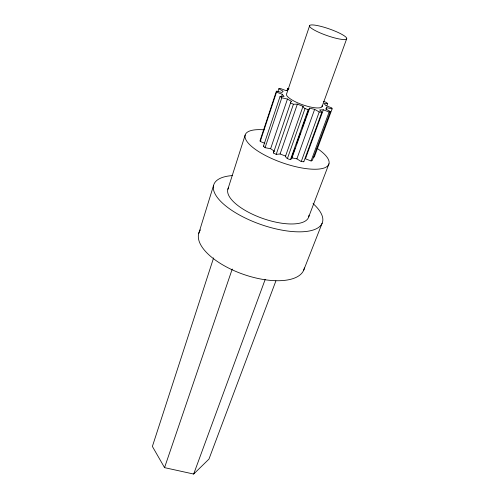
<?xml version="1.0" encoding="UTF-8"?>
<svg xmlns="http://www.w3.org/2000/svg" width="499" height="499" viewBox="0 0 499 499"><rect width="100%" height="100%" fill="white"/><g stroke="black" fill="none" stroke-linecap="round" stroke-linejoin="round"><path stroke-width="0.75" d="M274.144 150.997L270.614 148.727L265.075 147.679L263.441 146.244L280.051 96.475L281.792 97.81L287.461 99.045L291.759 101.54L290.78 101.852L290.543 102.894L293.431 104.241L297.36 104.141L303.03 106.287C303.404 108.464 306.455 109.125 308.22 109.58L309.386 108.888L309.243 108.146L314.651 109.331L319.229 111.969L321.83 112.269L303.797 161.757L301.24 161.582L296.886 158.832L291.597 157.821L294.971 148.328M303.03 106.287L285.565 156.087C285.659 158.339 288.678 159.262 290.487 159.555L291.69 158.676L309.386 108.888M198.658 233.719L213.566 185.428M227.862 189.258L245.159 135.073M213.597 257.908L152.382 446.437L164.551 467.638L193.674 474.05L208.956 459.105L275.891 280.925M264.925 143.369L260.228 141.448L260.147 140.35L276.384 91.192L281.972 92.452L283.158 91.248L278.816 88.772L277.843 91.716M260.228 141.448L276.527 92.147L276.384 91.192M281.567 96.525L282.309 94.317L276.527 92.147M291.69 158.676L291.597 157.821M265.075 147.679L281.792 97.81M286.969 90.668L287.717 88.454L288.983 88.629M309.736 25.374L286.769 93.432A18.912 4.915 19.3 0 0 303.38 105.046A18.912 4.915 19.3 0 0 322.148 105.432M270.614 148.727L287.461 99.045M164.551 467.638L232.247 269.017M297.36 104.141L280.089 153.973L276.19 154.359L273.415 152.987L290.543 102.894M276.19 154.359L293.431 104.241M287.362 158.657L305.001 108.62M290.487 159.555L308.22 109.58M296.531 143.943L300.423 132.983M302.238 127.869L305.351 119.105M306.13 116.916L308.463 110.341M296.886 158.832L314.651 109.331M301.24 161.582L319.229 111.969M322.005 106.736L346.612 38.972A19.742 3.512 19.3 0 0 320.994 26.397A19.742 3.512 19.3 0 0 316.728 31.331A19.742 3.512 19.3 0 0 346.612 38.972M330.4 111.595L329.128 112.019L323.315 109.811L305.444 158.807L311.064 160.971L312.355 160.391L330.4 111.595L325.803 109L326.695 107.678L332.109 108.882L314.251 157.123L313.522 157.06M326.914 105.694L327.706 103.53L325.909 102.233L323.545 101.565M326.165 109.125L326.695 107.678M193.674 474.05L265.225 279.334M311.064 160.971L329.128 112.019M308.731 216.816L328.984 163.766M303.673 270.24L322.142 223.228M274.194 151.44L273.496 152.12L273.415 152.987M263.441 146.244L263.89 146.095M327.706 103.53L324.082 103.592L326.047 105.732L331.766 107.878L332.109 108.882M278.816 88.772L280.232 88.435L285.871 90.575L287.661 90.5M280.051 96.475L284.056 96.45L282.309 94.317M323.315 109.811L319.697 109.917L321.83 112.269M260.147 140.35L260.921 140.419M285.565 156.087L280.089 153.973M288.372 89.658L287.717 88.454M303.716 161.402L303.797 161.757M304.371 267.932A55.626 24.538 19.3 0 1 241.666 273.726A55.626 24.538 19.3 0 1 200.461 229.896M313.048 203.586A57.516 22.081 19.3 0 1 300.803 231.829A57.516 22.081 19.3 0 1 225.242 205.519A57.516 22.081 19.3 0 1 232.59 175.573M308.981 215.206A42.727 16.386 19.3 0 1 263.765 218.805A42.727 16.386 19.3 0 1 228.498 187.78M317.046 148.315A44.311 14.134 19.3 0 1 314.501 169.248A44.311 14.134 19.3 0 1 253.38 147.891A44.311 14.134 19.3 0 1 264.171 129.84"/></g></svg>
